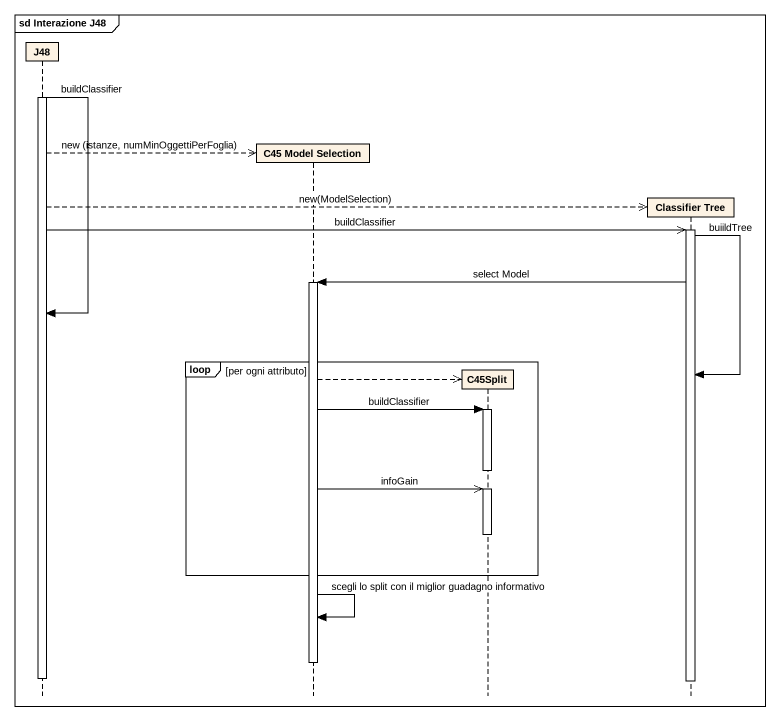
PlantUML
@startuml
mainframe sd Interazione J48
hide footbox
participant J48
participant "C45 Model Selection" as C45_Model_Selection
participant C45Split
participant "Classifier Tree" as Classifier_Tree

activate J48
J48 -->> C45_Model_Selection ** : new (istanze, numMinOggettiPerFoglia)
J48 -->> Classifier_Tree ** : new(ModelSelection)
J48 ->> Classifier_Tree : buildClassifier
activate Classifier_Tree
Classifier_Tree -> C45_Model_Selection : select Model
activate C45_Model_Selection
J48 -> J48 : buildClassifier
loop per ogni attributo
  Classifier_Tree -> Classifier_Tree : buiildTree
  C45_Model_Selection -->> C45Split **
  C45_Model_Selection -> C45Split : buildClassifier
  activate C45Split
  deactivate C45Split
  C45_Model_Selection ->> C45Split : infoGain
  activate C45Split
  deactivate C45Split
end
C45_Model_Selection -> C45_Model_Selection : scegli lo split con il miglior guadagno informativo
deactivate C45_Model_Selection
deactivate J48
deactivate Classifier_Tree
@enduml
